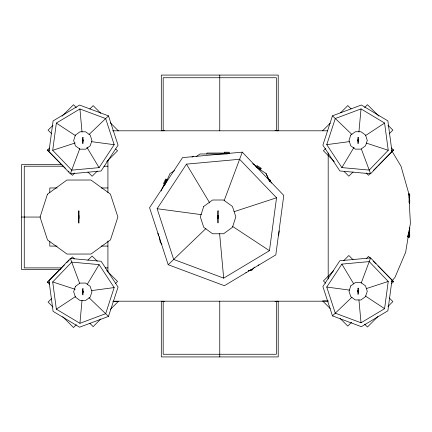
<?xml version="1.0" encoding="UTF-8"?>
<svg xmlns="http://www.w3.org/2000/svg" width="432" height="432" viewBox="0 0 432 432"><rect width="100%" height="100%" fill="white"/><g stroke="black" fill="none" stroke-linecap="round" stroke-linejoin="round"><path stroke-width="0.65" d="M408.132 236.887L408.132 235.58L408.132 236.909M408.699 233.026L408.769 232.043M79.925 323.303L105.656 313.686L114.183 287.572L99.085 264.622L71.723 262.121L52.709 281.95L56.36 309.182L79.925 323.303L82.021 300.359M358.927 131.857L361.028 108.913L384.588 123.034L388.238 150.266L369.225 170.095L341.869 167.594L326.765 144.644L335.291 118.525L361.028 108.913M52.709 150.314L56.36 123.088L79.925 108.961L105.656 118.579L114.183 144.693L99.085 167.643L71.723 170.149L52.709 150.314L75.195 142.976M269.455 250.695L276.545 197.802L239.609 159.278L186.462 164.138L157.129 208.721L173.691 259.448L223.684 278.132L269.455 250.695L232.697 226.503M384.588 308.664L388.238 281.432L369.225 261.603L341.869 264.109L326.765 287.053L335.291 313.173L361.028 322.79L384.588 308.664L365.342 295.996M278.575 235.753L279.277 230.839M409.396 233.577L409.396 231.309M108.486 316.402L118.071 287.053L101.099 261.257L70.351 258.449L48.983 280.735L53.082 311.337L79.564 327.208L108.486 316.402L89.03 297.74M332.462 115.814L322.877 145.163L339.849 170.953L370.597 173.767L391.964 151.481L387.866 120.879L361.384 105.008L332.462 115.814L351.923 134.471M70.351 173.821L101.099 171.007L118.071 145.217L108.486 115.868L79.564 105.057L53.082 120.933L48.983 151.535L70.351 173.821L79.79 148.565M224.208 200.497L242.276 152.145L283.781 195.437L275.816 254.88L224.375 285.714L168.194 264.724L149.58 207.711L182.547 157.61L242.276 152.145M361.163 283.187L370.597 257.931L391.964 280.217L387.866 310.819L361.384 326.695L332.462 315.884L322.877 286.535L339.849 260.744L370.597 257.931M161.109 190.955L166.358 179.345M163.345 186.921L164.063 185.339M164.219 184.988L164.857 183.573M165.073 183.103L165.704 181.705M165.877 181.321L166.163 180.689L165.823 180.538M164.495 185.717L170.008 173.529L174.474 170.635M87.237 284.386L99.085 264.622M341.869 167.594L354.024 147.307M256.549 166.633L257.186 165.65L261.306 168.329L260.356 169.803M259.772 168.318L259.421 168.534M391.635 281.351L395.048 277.258L405.643 252.266L410.4 223.339L408.802 193.59L401.02 166.261L391.538 150.395M408.132 235.537L408.91 234.63M252.331 269.703L248.443 270.848L252.331 269.703L254.594 267.062M258.093 265.68L258.903 264.735M53.006 125.242L48.076 130.172L51.727 133.823M62.062 116.181L73.505 104.744L76.334 107.573M89.834 108.967L93.155 105.651L100.764 113.26M74.828 172.962L72.457 175.333L70.556 173.432M97.292 171.056L92.113 176.24L87.869 171.995M106.709 161.638L117.536 150.811L115.711 148.986M49.675 284.278L47.25 282.145L64.373 265.021M66.749 262.645L69.125 260.264M71.032 258.363L72.457 256.937L74.353 258.833M87.869 260.275L92.113 256.03L97.292 261.209M51.727 298.447L48.076 302.098L53.006 307.028M115.258 283.738L117.536 281.459L106.709 270.626M76.334 324.697L73.505 327.526L62.672 316.694M100.764 319.01L93.155 326.619L89.834 323.298M110.279 309.496L118.363 301.412L112.768 301.412M322.585 130.804L330.199 123.196M340.659 112.73L347.792 105.597L351.113 108.918M364.619 107.519L367.448 104.69L378.886 116.132M325.69 148.478L323.411 150.757L334.287 161.633M389.227 133.769L392.877 130.118L387.947 125.188M353.084 171.941L348.84 176.186L344.131 171.477M370.397 173.378L368.496 175.279L366.12 172.908M373.243 170.532L377.039 166.736M377.989 165.785L393.698 150.071L391.279 147.938M333.817 270.535L323.411 280.94L325.69 283.225M343.661 260.69L348.84 255.512L353.084 259.756M366.595 258.314L368.496 256.419L370.84 258.768M351.589 322.31L347.792 326.101L340.184 318.492M377.935 316.521L367.448 327.008L364.619 324.178M387.947 306.509L392.877 301.579L389.227 297.929M89.03 134.525L108.486 115.868M168.194 264.724L205.918 228.55M332.462 315.884L351.923 297.227M409.736 196.684L409.736 194.092L409.261 194.519L409.261 195.782M409.261 228.328L409.736 227.902L409.736 230.494M409.563 194.249L409.563 196.943M409.563 228.058L409.563 230.753M65.324 168.199L47.25 150.125L49.675 147.992M391.279 283.759L393.698 281.626L378.005 265.928M56.36 309.182L75.605 296.514M365.342 135.702L384.588 123.034M191.965 157.189L193.514 156.184M196.015 156.649L200.14 153.97L227.34 153.97M268.828 179.68L269.676 179.296L271.42 183.136M270.216 180.49L269.946 180.808M234.101 211.658L276.545 197.802M366.336 288.587L388.238 281.432M249.242 270.54L252.423 269.595M245.84 272.581L246.137 272.495M158.717 235.586L158.344 235.64L157.982 233.091M326.765 144.644L349.601 141.583M91.352 290.633L114.183 287.572M164.479 130.561L161.298 130.804L161.298 75.076L278.213 75.076L278.213 130.804L275.033 130.561M275.033 301.439L278.213 301.196L278.213 356.924L161.298 356.924L161.298 301.196L164.479 301.439M113.389 301.46L118.363 301.412M112.639 130.804L327.564 130.804M357.939 139.757L358.236 139.757M82.717 139.806L83.009 139.806M357.939 139.946L358.236 139.952M82.717 140L83.009 140M357.939 140.227L358.236 140.216M82.717 140.27L83.009 140.276M82.717 140.497L83.009 140.497M357.939 140.449L358.236 140.449M357.939 140.681L358.236 140.67M82.717 140.724L83.009 140.729M357.939 140.945L358.236 140.951M82.717 140.999L83.009 140.999M357.939 141.14L358.236 141.14M82.717 141.194L83.009 141.194M47.25 150.125L49.739 150.125M391.835 150.071L393.698 150.071M229.219 153.041L206.89 153.041L206.89 153.97M61.884 164.516L21.6 164.516L21.6 269.584L60.539 269.584M63.391 166.212L24.257 166.212L24.257 267.889L61.366 267.889M103.874 166.212L107.924 166.212M57.143 187.958L49.793 187.958L49.793 192.634M101.239 187.958L107.924 187.958M408.478 194.092L409.736 194.092M408.402 194.184L409.639 194.184M217.685 215.525L218.257 215.525M78.435 215.644L79.013 215.644M217.685 215.897L218.257 215.903M78.435 216.022L79.013 216.022M217.685 216.443L218.257 216.421M78.435 216.572L79.013 216.545M217.685 216.869L218.257 216.869M78.435 216.999L79.013 216.999M21.6 217.053L24.143 217.053M24.257 217.053L40.451 217.053M217.685 217.318L218.257 217.296M78.435 217.453L79.013 217.431M217.685 217.836L218.257 217.841M78.435 217.976L79.013 217.982M217.685 218.214L218.257 218.214M78.435 218.36L79.013 218.36M407.878 236.45L409.153 236.45L409.153 235.111M407.954 236.547L409.261 236.547L409.736 236.979L409.736 234.382M408.316 236.887L409.639 236.887L409.563 234.122M407.716 236.979L409.736 236.979M57.143 246.089L49.793 246.089L49.793 241.412M101.137 246.089L107.924 246.089M105.224 267.889L107.924 267.889M391.835 281.626L393.698 281.626M47.25 282.145L49.739 282.145M357.939 290.558L358.236 290.558M357.939 290.752L358.236 290.752M82.717 291.076L83.009 291.076M357.939 291.028L358.236 291.022M82.717 291.271L83.009 291.265M357.939 291.249L358.236 291.249M357.939 291.481L358.236 291.476M82.717 291.767L83.009 291.767M357.939 291.751L358.236 291.751M357.939 291.946L358.236 291.946M82.717 292.264L83.009 292.264M82.717 292.459L83.009 292.459M328.185 300.893L322.585 300.893L330.199 308.507M113.314 301.196L328.185 301.196M91.352 141.637L114.183 144.693M157.129 208.721L201.382 214.65M326.765 287.053L349.601 290.115M366.336 143.111L388.238 150.266M52.709 281.95L75.195 289.289M167.206 179.728L165.607 179.005L163.566 183.524L164.63 184.005M252.682 163.717L260.858 169.02M255.323 165.877L256.392 166.574M256.133 167.06L266.101 173.529L269.681 181.451M56.36 123.088L75.605 135.751M409.563 203.008L409.563 200.313M373.248 261.176L376.007 263.936M110.279 122.769L118.363 130.853M68.175 171.05L69.125 172.001M161.962 244.28L160.223 242.249L159.44 236.736M341.869 264.109L353.711 283.867M186.462 164.138L209.752 202.991M86.924 147.361L99.085 167.643M266.009 173.475L269.617 181.408M361.373 149.083L370.597 173.767M70.351 258.449L79.79 283.705M409.396 197.5L409.563 198.634M358.927 299.846L361.028 322.79M219.618 233.669L223.684 278.132M79.925 108.961L82.021 131.906M409.736 199.924L409.736 203.164L409.261 202.738L409.261 200.842M409.439 196.987L409.439 194.357L409.331 197.024M409.439 200.27L409.439 202.9L409.331 200.232M409.439 230.796L409.439 228.166L409.331 230.191M409.439 234.079L409.439 236.709L409.331 234.041M409.261 234.652L409.261 236.547M409.153 194.621L409.153 195.955M409.153 201.301L409.153 202.64M408.515 232.443L408.515 234.954L409.104 233.977A3.861 3.861 0 0 0 409.018 230.72M408.083 234.7L408.083 235.991M328.185 152.971L328.185 278.969M276.329 130.804L276.329 77.738L163.183 77.738L163.183 130.804M276.329 301.196L276.329 354.262L163.183 354.262L163.183 301.196M229.219 153.387L229.219 152.215L224.3 152.215L224.3 153.387M219.758 75.076L219.758 130.804M219.758 301.196L219.758 356.924M107.924 160.429L107.924 192.645M107.924 240.964L107.924 271.841M409.018 196.911A3.861 3.861 0 0 1 409.104 200.167M408.802 231.968A3.38 3.38 0 0 1 408.515 233.879M47.45 194.211L40.052 217.096L47.52 239.96L66.992 254.065L91.044 254.032L110.479 239.868L117.882 216.983L110.414 194.125L90.936 180.014L66.89 180.047L47.45 194.211M75.406 135.13L73.667 140.503L75.422 145.87L79.996 149.186L85.644 149.175L90.207 145.849L91.946 140.476L90.191 135.108L85.617 131.798L79.969 131.803L75.406 135.13M203.71 206.474L200.335 216.913L203.737 227.34L212.62 233.777L223.592 233.761L232.459 227.302L235.834 216.864L232.427 206.437L223.544 200L212.571 200.016L203.71 206.474M350.741 285.898L349.007 291.276L350.757 296.644L355.331 299.954L360.979 299.948L365.542 296.622L367.281 291.249L365.526 285.881L360.952 282.566L355.309 282.577L350.741 285.898M75.422 286.394L73.667 291.762L75.406 297.135L79.969 300.461L85.617 300.472L90.191 297.157L91.946 291.789L90.207 286.416L85.644 283.09L79.996 283.084L75.422 286.394M350.757 135.059L349.007 140.427L350.741 145.8L355.309 149.126L360.952 149.132L365.526 145.822L367.281 140.454L365.542 135.076L360.979 131.755L355.331 131.744L350.757 135.059M83.009 137.446L82.717 137.446L82.717 143.554L83.009 143.554L83.009 137.446M358.236 137.398L357.939 137.398L357.939 143.5L358.236 143.5L358.236 137.398M218.257 210.94L217.685 210.94L217.685 222.799L218.257 222.799L218.257 210.94M79.013 211.021L78.435 211.021L78.435 222.982L79.013 222.982L79.013 211.021M358.236 288.198L357.939 288.198L357.939 294.305L358.236 294.305L358.236 288.198M83.009 288.716L82.717 288.716L82.717 294.818L83.009 294.818L83.009 288.716M83.009 291.535L82.717 291.535L83.009 291.546M83.009 291.989L82.717 291.989L83.009 292"/></g></svg>
